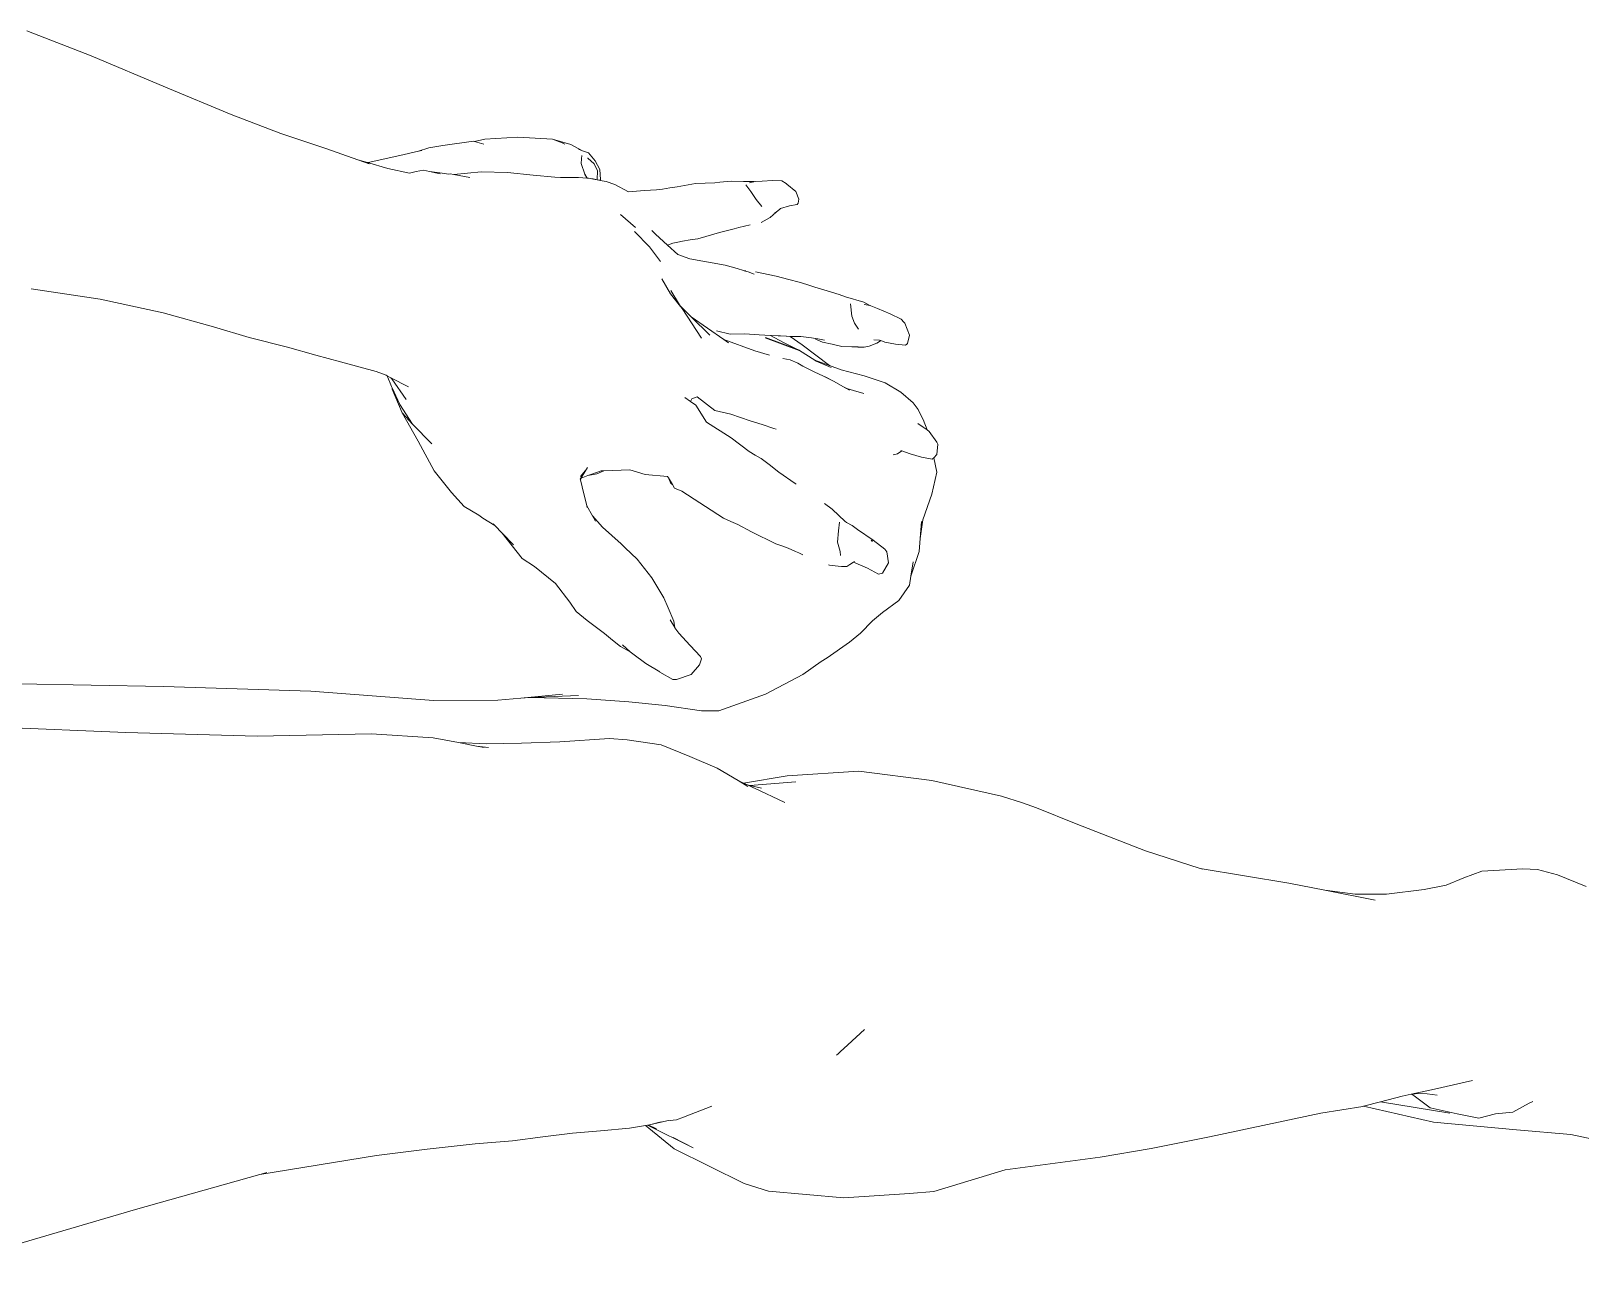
# Model space of a CAD drawing. Header units: millimetres. Extents: x 1029 to 1042.4, y 847.5 to 858.9.
# Drawn here: x 1035.1875 to 1035.4697, y 852.6681 to 852.8925 of the extents above; entities that cross this region are included whole.
import ezdxf

# ---------------------------------------------------------------- set-up
doc = ezdxf.new("R2010")
doc.units = ezdxf.units.MM
doc.layers.add('Mobiliario TöjiNN', color=7, linetype='Continuous')

msp = doc.modelspace()

# ---------------------------------------------------------------- linework, layer by layer
at = {"layer": 'Mobiliario TöjiNN', "lineweight": 15}
for p, q in [((1035.18676, 852.89246), (1035.19848, 852.88796)), ((1035.19848, 852.88796), (1035.21201, 852.8822)), ((1035.21201, 852.8822), (1035.22399, 852.87727)), ((1035.22399, 852.87727), (1035.23301, 852.8738)), ((1035.23301, 852.8738), (1035.24123, 852.87106)), ((1035.26256, 852.87162), (1035.2681, 852.87241)), ((1035.26834, 852.87234), (1035.2681, 852.87241)), ((1035.27021, 852.87272), (1035.26834, 852.87234)), ((1035.27003, 852.87186), (1035.26834, 852.87234)), ((1035.27621, 852.87312), (1035.27021, 852.87272)), ((1035.28252, 852.87277), (1035.27621, 852.87312)), ((1035.28252, 852.87277), (1035.28428, 852.87207)), ((1035.28252, 852.87277), (1035.28584, 852.87175)), ((1035.28428, 852.87207), (1035.28477, 852.87184)), ((1035.24123, 852.87106), (1035.24703, 852.869)), ((1035.25468, 852.8698), (1035.24891, 852.86852)), ((1035.25468, 852.8698), (1035.2581, 852.87054)), ((1035.26, 852.87114), (1035.2581, 852.87054)), ((1035.2581, 852.87054), (1035.25869, 852.87066)), ((1035.26256, 852.87162), (1035.26, 852.87114)), ((1035.288, 852.87064), (1035.28584, 852.87175)), ((1035.288, 852.87064), (1035.28725, 852.87091)), ((1035.2878, 852.86917), (1035.28785, 852.86976)), ((1035.28906, 852.87026), (1035.288, 852.87064)), ((1035.28896, 852.86926), (1035.2889, 852.86928)), ((1035.28896, 852.86926), (1035.2901, 852.86827)), ((1035.29029, 852.86877), (1035.28906, 852.87026)), ((1035.24705, 852.86899), (1035.24703, 852.869)), ((1035.24881, 852.86848), (1035.24705, 852.86899)), ((1035.24705, 852.86899), (1035.24911, 852.86827)), ((1035.24891, 852.86852), (1035.24881, 852.86848)), ((1035.25252, 852.8674), (1035.24881, 852.86848)), ((1035.25645, 852.86658), (1035.25252, 852.8674)), ((1035.25645, 852.86658), (1035.25766, 852.86686)), ((1035.259, 852.86707), (1035.25766, 852.86686)), ((1035.259, 852.86707), (1035.26014, 852.86683)), ((1035.26288, 852.86652), (1035.26014, 852.86683)), ((1035.26014, 852.86683), (1035.26206, 852.86643)), ((1035.26353, 852.86637), (1035.26288, 852.86652)), ((1035.26353, 852.86637), (1035.26385, 852.86642)), ((1035.26456, 852.86629), (1035.26385, 852.86642)), ((1035.26954, 852.86677), (1035.26456, 852.86629)), ((1035.26954, 852.86677), (1035.27432, 852.86667)), ((1035.27432, 852.86667), (1035.27901, 852.86617)), ((1035.28772, 852.86832), (1035.2878, 852.86917)), ((1035.28772, 852.86832), (1035.28841, 852.86637)), ((1035.2901, 852.86827), (1035.29072, 852.86695)), ((1035.29112, 852.86719), (1035.29029, 852.86877)), ((1035.29072, 852.86695), (1035.29069, 852.86537)), ((1035.29126, 852.8654), (1035.29112, 852.86719)), ((1035.26456, 852.86629), (1035.26744, 852.86577)), ((1035.27901, 852.86617), (1035.28293, 852.86583)), ((1035.28397, 852.86576), (1035.28293, 852.86583)), ((1035.28728, 852.86578), (1035.28397, 852.86576)), ((1035.28881, 852.86567), (1035.28728, 852.86578)), ((1035.2884, 852.86631), (1035.28881, 852.86567)), ((1035.28841, 852.86637), (1035.28884, 852.86567)), ((1035.28884, 852.86567), (1035.28881, 852.86567)), ((1035.2891, 852.86565), (1035.28884, 852.86567)), ((1035.2897, 852.86553), (1035.2891, 852.86565)), ((1035.28995, 852.8655), (1035.2897, 852.86553)), ((1035.29157, 852.86515), (1035.2897, 852.86553)), ((1035.29066, 852.86535), (1035.28995, 852.8655)), ((1035.29066, 852.86535), (1035.29069, 852.86537)), ((1035.29105, 852.86527), (1035.29066, 852.86535)), ((1035.29105, 852.86527), (1035.29108, 852.86536)), ((1035.2912, 852.86524), (1035.29105, 852.86527)), ((1035.29126, 852.8654), (1035.2912, 852.86524)), ((1035.29157, 852.86515), (1035.2912, 852.86524)), ((1035.29232, 852.86501), (1035.29157, 852.86515)), ((1035.29232, 852.86501), (1035.29391, 852.86451)), ((1035.29639, 852.86313), (1035.29391, 852.86451)), ((1035.30254, 852.86362), (1035.30147, 852.86354)), ((1035.30391, 852.86385), (1035.30254, 852.86362)), ((1035.30391, 852.86385), (1035.30521, 852.86406)), ((1035.30521, 852.86406), (1035.30855, 852.86468)), ((1035.31213, 852.86481), (1035.30855, 852.86468)), ((1035.31213, 852.86481), (1035.31302, 852.8649)), ((1035.31302, 852.8649), (1035.31507, 852.86509)), ((1035.31507, 852.86509), (1035.31731, 852.86504)), ((1035.31794, 852.86503), (1035.31731, 852.86504)), ((1035.31869, 852.86321), (1035.31778, 852.86442)), ((1035.31819, 852.86501), (1035.31794, 852.86503)), ((1035.31819, 852.86501), (1035.31926, 852.86504)), ((1035.31854, 852.86483), (1035.31841, 852.8648)), ((1035.31854, 852.86483), (1035.31957, 852.86506)), ((1035.3207, 852.8651), (1035.31957, 852.86506)), ((1035.3207, 852.8651), (1035.32262, 852.86522)), ((1035.3243, 852.86515), (1035.32262, 852.86522)), ((1035.3243, 852.86515), (1035.32507, 852.86468)), ((1035.32507, 852.86468), (1035.32524, 852.86457)), ((1035.32524, 852.86457), (1035.32688, 852.86324)), ((1035.29926, 852.86342), (1035.29639, 852.86313)), ((1035.29926, 852.86342), (1035.30147, 852.86354)), ((1035.31869, 852.86321), (1035.31966, 852.86176)), ((1035.31966, 852.86176), (1035.32066, 852.86047)), ((1035.32711, 852.86086), (1035.32572, 852.86059)), ((1035.32688, 852.86324), (1035.32743, 852.86181)), ((1035.32731, 852.86106), (1035.32711, 852.86086)), ((1035.32731, 852.86106), (1035.32743, 852.86181)), ((1035.29764, 852.85665), (1035.2949, 852.85902)), ((1035.32218, 852.8585), (1035.32055, 852.85759)), ((1035.32325, 852.85947), (1035.32218, 852.8585)), ((1035.32325, 852.85947), (1035.32295, 852.85926)), ((1035.32395, 852.85997), (1035.32325, 852.85947)), ((1035.32407, 852.86012), (1035.32395, 852.85997)), ((1035.32407, 852.86012), (1035.32572, 852.86059)), ((1035.30017, 852.85311), (1035.29746, 852.85595)), ((1035.3013, 852.85542), (1035.3006, 852.85608)), ((1035.3013, 852.85542), (1035.30201, 852.85475)), ((1035.30899, 852.85461), (1035.31296, 852.85571)), ((1035.31296, 852.85571), (1035.31561, 852.85639)), ((1035.31561, 852.85639), (1035.3165, 852.85662)), ((1035.3165, 852.85662), (1035.31853, 852.85711)), ((1035.30017, 852.85311), (1035.30219, 852.85046)), ((1035.30201, 852.85475), (1035.30346, 852.85343)), ((1035.30346, 852.85343), (1035.30447, 852.85381)), ((1035.30346, 852.85343), (1035.30533, 852.85172)), ((1035.30447, 852.85381), (1035.30534, 852.85398)), ((1035.30534, 852.85398), (1035.30623, 852.85415)), ((1035.30623, 852.85415), (1035.30761, 852.85439)), ((1035.30761, 852.85439), (1035.30899, 852.85461)), ((1035.30533, 852.85172), (1035.30754, 852.85094)), ((1035.30754, 852.85094), (1035.31397, 852.84981)), ((1035.31397, 852.84981), (1035.31619, 852.84915)), ((1035.30242, 852.84732), (1035.30402, 852.84456)), ((1035.31619, 852.84915), (1035.31732, 852.8488)), ((1035.31773, 852.84876), (1035.31732, 852.8488)), ((1035.31732, 852.8488), (1035.31744, 852.84876)), ((1035.31744, 852.84876), (1035.31817, 852.84856)), ((1035.31817, 852.84856), (1035.31925, 852.84816)), ((1035.32329, 852.84778), (1035.31954, 852.84856)), ((1035.32329, 852.84778), (1035.32559, 852.8472)), ((1035.32745, 852.84671), (1035.32559, 852.8472)), ((1035.32889, 852.84626), (1035.32745, 852.84671)), ((1035.18751, 852.84546), (1035.20009, 852.84357)), ((1035.30402, 852.84456), (1035.30558, 852.84254)), ((1035.3041, 852.84518), (1035.30567, 852.84254)), ((1035.32889, 852.84626), (1035.33035, 852.8458)), ((1035.33254, 852.84512), (1035.33035, 852.8458)), ((1035.33474, 852.84444), (1035.33254, 852.84512)), ((1035.33474, 852.84444), (1035.33591, 852.84404)), ((1035.33591, 852.84404), (1035.33926, 852.84305)), ((1035.20009, 852.84357), (1035.2116, 852.8411)), ((1035.2116, 852.8411), (1035.22077, 852.83854)), ((1035.30567, 852.84254), (1035.30486, 852.84373)), ((1035.30558, 852.84254), (1035.30612, 852.84186)), ((1035.30582, 852.84231), (1035.30558, 852.84254)), ((1035.30582, 852.84231), (1035.30567, 852.84254)), ((1035.30781, 852.84036), (1035.30582, 852.84231)), ((1035.30968, 852.8365), (1035.30612, 852.84186)), ((1035.33681, 852.84272), (1035.33705, 852.8405)), ((1035.33926, 852.84305), (1035.34036, 852.84244)), ((1035.33934, 852.84261), (1035.3404, 852.84241)), ((1035.3404, 852.84241), (1035.34036, 852.84244)), ((1035.3404, 852.84241), (1035.34052, 852.84239)), ((1035.34177, 852.84188), (1035.34052, 852.84239)), ((1035.34177, 852.84188), (1035.34404, 852.84091)), ((1035.22077, 852.83854), (1035.22724, 852.83659)), ((1035.31372, 852.83626), (1035.30781, 852.84036)), ((1035.31119, 852.83703), (1035.30781, 852.84036)), ((1035.33705, 852.8405), (1035.33757, 852.83922)), ((1035.33829, 852.8381), (1035.33757, 852.83922)), ((1035.34607, 852.83992), (1035.34404, 852.84091)), ((1035.34607, 852.83992), (1035.34656, 852.83941)), ((1035.34656, 852.83941), (1035.34671, 852.8392)), ((1035.34671, 852.8392), (1035.34758, 852.83702)), ((1035.22724, 852.83659), (1035.23423, 852.83486)), ((1035.31242, 852.83779), (1035.31487, 852.83721)), ((1035.31939, 852.83419), (1035.31372, 852.83626)), ((1035.31459, 852.83565), (1035.31372, 852.83626)), ((1035.31751, 852.83727), (1035.31487, 852.83721)), ((1035.32016, 852.83708), (1035.31751, 852.83727)), ((1035.32016, 852.83708), (1035.32226, 852.83699)), ((1035.32226, 852.83699), (1035.32462, 852.83569)), ((1035.32226, 852.83699), (1035.32245, 852.83698)), ((1035.32362, 852.83693), (1035.32245, 852.83698)), ((1035.32409, 852.8369), (1035.32362, 852.83693)), ((1035.3251, 852.83685), (1035.32409, 852.8369)), ((1035.32513, 852.83687), (1035.32409, 852.8369)), ((1035.32753, 852.83426), (1035.32462, 852.83569)), ((1035.3251, 852.83685), (1035.32775, 852.83676)), ((1035.32581, 852.8368), (1035.3251, 852.83685)), ((1035.32583, 852.8368), (1035.32581, 852.8368)), ((1035.32799, 852.83526), (1035.32583, 852.8368)), ((1035.32775, 852.83676), (1035.32583, 852.8368)), ((1035.32775, 852.83676), (1035.32974, 852.83655)), ((1035.33084, 852.83638), (1035.32974, 852.83655)), ((1035.33046, 852.83627), (1035.33175, 852.83577)), ((1035.33084, 852.83638), (1035.33211, 852.83611)), ((1035.33175, 852.83577), (1035.3335, 852.83537)), ((1035.33525, 852.83498), (1035.3335, 852.83537)), ((1035.34024, 852.83502), (1035.3416, 852.83557)), ((1035.34211, 852.83613), (1035.34106, 852.83615)), ((1035.3416, 852.83557), (1035.34227, 852.836)), ((1035.34211, 852.83613), (1035.34232, 852.83605)), ((1035.34232, 852.83605), (1035.34227, 852.836)), ((1035.34232, 852.83605), (1035.34306, 852.83574)), ((1035.34505, 852.83539), (1035.34306, 852.83574)), ((1035.34687, 852.83518), (1035.34505, 852.83539)), ((1035.34709, 852.83537), (1035.34687, 852.83518)), ((1035.34709, 852.83537), (1035.34723, 852.8355)), ((1035.34758, 852.83702), (1035.34723, 852.8355)), ((1035.23423, 852.83486), (1035.23938, 852.83341)), ((1035.23938, 852.83341), (1035.24389, 852.83217)), ((1035.31939, 852.83419), (1035.32207, 852.8334)), ((1035.32447, 852.83278), (1035.32584, 852.83255)), ((1035.32584, 852.83255), (1035.3272, 852.83195)), ((1035.32753, 852.83426), (1035.33035, 852.83246)), ((1035.32799, 852.83526), (1035.33299, 852.83151)), ((1035.33708, 852.8349), (1035.33525, 852.83498)), ((1035.33816, 852.83488), (1035.33525, 852.83498)), ((1035.33708, 852.8349), (1035.33816, 852.83488)), ((1035.33816, 852.83488), (1035.33823, 852.83487)), ((1035.33929, 852.83484), (1035.33823, 852.83487)), ((1035.33929, 852.83484), (1035.34024, 852.83502)), ((1035.25039, 852.83038), (1035.24389, 852.83217)), ((1035.25039, 852.83038), (1035.25219, 852.82972)), ((1035.25241, 852.82961), (1035.25219, 852.82972)), ((1035.3272, 852.83195), (1035.32816, 852.83135)), ((1035.32816, 852.83135), (1035.33023, 852.83037)), ((1035.33023, 852.83037), (1035.33192, 852.82954)), ((1035.33035, 852.83246), (1035.33059, 852.8323)), ((1035.33299, 852.83151), (1035.33035, 852.83246)), ((1035.33329, 852.83114), (1035.33059, 852.8323)), ((1035.33514, 852.83073), (1035.33299, 852.83151)), ((1035.33514, 852.83073), (1035.33929, 852.82963)), ((1035.25241, 852.82961), (1035.25316, 852.82765)), ((1035.25308, 852.82927), (1035.25241, 852.82961)), ((1035.25323, 852.8291), (1035.25308, 852.82927)), ((1035.2563, 852.82764), (1035.25308, 852.82927)), ((1035.25328, 852.82741), (1035.25316, 852.82765)), ((1035.25323, 852.8291), (1035.25583, 852.82531)), ((1035.25333, 852.82716), (1035.25328, 852.82741)), ((1035.25473, 852.82437), (1035.25328, 852.82741)), ((1035.2551, 852.82289), (1035.25333, 852.82716)), ((1035.25473, 852.82437), (1035.25333, 852.82716)), ((1035.33192, 852.82954), (1035.33222, 852.82943)), ((1035.33192, 852.82954), (1035.33385, 852.82859)), ((1035.33385, 852.82859), (1035.33222, 852.82943)), ((1035.33385, 852.82859), (1035.33545, 852.82769)), ((1035.33617, 852.82734), (1035.33545, 852.82769)), ((1035.33545, 852.82769), (1035.33664, 852.82702)), ((1035.33617, 852.82734), (1035.33734, 852.82694)), ((1035.33924, 852.82638), (1035.33734, 852.82694)), ((1035.34315, 852.82835), (1035.33929, 852.82963)), ((1035.34315, 852.82835), (1035.34597, 852.82666)), ((1035.25701, 852.82084), (1035.25473, 852.82437)), ((1035.30661, 852.82564), (1035.30768, 852.82493)), ((1035.30793, 852.82543), (1035.30768, 852.82493)), ((1035.30768, 852.82493), (1035.30866, 852.82427)), ((1035.30889, 852.8258), (1035.30793, 852.82543)), ((1035.30866, 852.82427), (1035.31061, 852.82115)), ((1035.30889, 852.8258), (1035.3121, 852.82332)), ((1035.34597, 852.82666), (1035.34823, 852.8247)), ((1035.34823, 852.8247), (1035.34913, 852.82346)), ((1035.2551, 852.82289), (1035.25701, 852.82084)), ((1035.25806, 852.81774), (1035.2551, 852.82289)), ((1035.3121, 852.82332), (1035.31499, 852.82262)), ((1035.31499, 852.82262), (1035.31857, 852.8214)), ((1035.31857, 852.8214), (1035.32073, 852.82072)), ((1035.34913, 852.82346), (1035.34941, 852.82295)), ((1035.35005, 852.82165), (1035.34941, 852.82295)), ((1035.35078, 852.81976), (1035.35005, 852.82165)), ((1035.26051, 852.81721), (1035.25701, 852.82084)), ((1035.31509, 852.81833), (1035.31061, 852.82115)), ((1035.32073, 852.82072), (1035.32287, 852.82003)), ((1035.32287, 852.82003), (1035.32329, 852.81991)), ((1035.35008, 852.82028), (1035.34909, 852.82096)), ((1035.35008, 852.82028), (1035.35078, 852.81976)), ((1035.35078, 852.81976), (1035.35117, 852.81948)), ((1035.35253, 852.8175), (1035.35117, 852.81948)), ((1035.26098, 852.81233), (1035.25806, 852.81774)), ((1035.31835, 852.81581), (1035.31509, 852.81833)), ((1035.31835, 852.81581), (1035.31944, 852.81518)), ((1035.34618, 852.81594), (1035.34536, 852.81538)), ((1035.34618, 852.81594), (1035.34602, 852.81599)), ((1035.34769, 852.81542), (1035.34618, 852.81594)), ((1035.35272, 852.81714), (1035.35253, 852.8175)), ((1035.35272, 852.81714), (1035.35253, 852.81531)), ((1035.2879, 852.81131), (1035.28892, 852.81289)), ((1035.31944, 852.81518), (1035.32053, 852.81455)), ((1035.32053, 852.81455), (1035.32125, 852.814)), ((1035.32198, 852.81346), (1035.32125, 852.814)), ((1035.32377, 852.81206), (1035.32198, 852.81346)), ((1035.34536, 852.81538), (1035.34462, 852.81524)), ((1035.34769, 852.81542), (1035.34976, 852.81482)), ((1035.35173, 852.81442), (1035.34976, 852.81482)), ((1035.35198, 852.8147), (1035.35173, 852.81442)), ((1035.35253, 852.81531), (1035.35198, 852.8147)), ((1035.35253, 852.81209), (1035.35198, 852.8147)), ((1035.26098, 852.81233), (1035.26409, 852.80838)), ((1035.28758, 852.8108), (1035.2879, 852.81131)), ((1035.28761, 852.81068), (1035.28758, 852.8108)), ((1035.28761, 852.81068), (1035.28775, 852.81098)), ((1035.28793, 852.80941), (1035.28761, 852.81068)), ((1035.28845, 852.81231), (1035.28762, 852.81127)), ((1035.28775, 852.81098), (1035.28895, 852.81144)), ((1035.28775, 852.81098), (1035.2879, 852.81131)), ((1035.29061, 852.81177), (1035.28895, 852.81144)), ((1035.28895, 852.81144), (1035.28935, 852.8116)), ((1035.28935, 852.8116), (1035.29139, 852.81228)), ((1035.29061, 852.81177), (1035.29186, 852.8123)), ((1035.29186, 852.8123), (1035.29139, 852.81228)), ((1035.29662, 852.81246), (1035.29186, 852.8123)), ((1035.29662, 852.81246), (1035.29942, 852.81164)), ((1035.29942, 852.81164), (1035.3035, 852.8113)), ((1035.30368, 852.811), (1035.3035, 852.8113)), ((1035.30411, 852.81001), (1035.30368, 852.811)), ((1035.30437, 852.80983), (1035.30368, 852.811)), ((1035.30437, 852.80983), (1035.30411, 852.81001)), ((1035.32672, 852.81002), (1035.32377, 852.81206)), ((1035.32693, 852.80987), (1035.32672, 852.81002)), ((1035.35253, 852.81209), (1035.35166, 852.80807)), ((1035.26645, 852.80579), (1035.26409, 852.80838)), ((1035.28879, 852.80593), (1035.28793, 852.80941)), ((1035.30478, 852.80915), (1035.30437, 852.80983)), ((1035.30478, 852.80915), (1035.30609, 852.80863)), ((1035.3137, 852.80367), (1035.30609, 852.80863)), ((1035.35003, 852.80337), (1035.35166, 852.80807)), ((1035.26908, 852.80423), (1035.26645, 852.80579)), ((1035.28886, 852.80565), (1035.28879, 852.80593)), ((1035.28879, 852.80593), (1035.28979, 852.80413)), ((1035.33351, 852.80532), (1035.33209, 852.80638)), ((1035.33588, 852.8031), (1035.33351, 852.80532)), ((1035.26981, 852.8037), (1035.26908, 852.80423)), ((1035.27199, 852.80237), (1035.26981, 852.8037)), ((1035.27199, 852.80237), (1035.2717, 852.80267)), ((1035.27337, 852.80093), (1035.27199, 852.80237)), ((1035.28979, 852.80413), (1035.29035, 852.80312)), ((1035.28979, 852.80413), (1035.29164, 852.80202)), ((1035.29164, 852.80202), (1035.29501, 852.79899)), ((1035.31499, 852.80307), (1035.3137, 852.80367)), ((1035.31629, 852.80251), (1035.31499, 852.80307)), ((1035.31629, 852.80251), (1035.31877, 852.80119)), ((1035.33463, 852.80136), (1035.3348, 852.80297)), ((1035.33605, 852.80297), (1035.33588, 852.8031)), ((1035.33605, 852.80297), (1035.33612, 852.80291)), ((1035.33612, 852.80291), (1035.33715, 852.80232)), ((1035.33715, 852.80232), (1035.33811, 852.80161)), ((1035.33811, 852.80161), (1035.34095, 852.79968)), ((1035.34951, 852.79999), (1035.35003, 852.80337)), ((1035.34951, 852.79999), (1035.34978, 852.80309)), ((1035.277, 852.7963), (1035.27337, 852.80093)), ((1035.27541, 852.7988), (1035.27337, 852.80093)), ((1035.29501, 852.79899), (1035.29574, 852.79829)), ((1035.31877, 852.80119), (1035.32319, 852.79899)), ((1035.32432, 852.79861), (1035.32319, 852.79899)), ((1035.33463, 852.80136), (1035.33444, 852.79928)), ((1035.33444, 852.79928), (1035.33492, 852.79758)), ((1035.34095, 852.79968), (1035.34307, 852.79804)), ((1035.34931, 852.79758), (1035.34951, 852.79999)), ((1035.277, 852.7963), (1035.27925, 852.7949)), ((1035.29574, 852.79829), (1035.29795, 852.7962)), ((1035.30063, 852.79279), (1035.29795, 852.7962)), ((1035.32432, 852.79861), (1035.32546, 852.79823)), ((1035.32546, 852.79823), (1035.32679, 852.79763)), ((1035.32738, 852.79736), (1035.32679, 852.79763)), ((1035.32812, 852.79702), (1035.32738, 852.79736)), ((1035.33492, 852.79758), (1035.33502, 852.79685)), ((1035.34347, 852.79756), (1035.34307, 852.79804)), ((1035.34347, 852.79756), (1035.34377, 852.79554)), ((1035.34783, 852.79312), (1035.34931, 852.79758)), ((1035.27925, 852.7949), (1035.28305, 852.79175)), ((1035.33301, 852.7951), (1035.33281, 852.79515)), ((1035.33301, 852.7951), (1035.33456, 852.79493)), ((1035.33519, 852.79487), (1035.33456, 852.79493)), ((1035.33613, 852.79488), (1035.33519, 852.79487)), ((1035.33672, 852.79521), (1035.33613, 852.79488)), ((1035.33737, 852.79565), (1035.33672, 852.79521)), ((1035.33732, 852.79567), (1035.33737, 852.79565)), ((1035.33735, 852.79568), (1035.33756, 852.79581)), ((1035.33737, 852.79565), (1035.33993, 852.79454)), ((1035.34195, 852.79347), (1035.33993, 852.79454)), ((1035.34268, 852.79364), (1035.34195, 852.79347)), ((1035.34377, 852.79554), (1035.34268, 852.79364)), ((1035.34755, 852.79147), (1035.34783, 852.79312)), ((1035.34783, 852.79312), (1035.34826, 852.79572)), ((1035.28305, 852.79175), (1035.28567, 852.78838)), ((1035.30063, 852.79279), (1035.30279, 852.78918)), ((1035.34755, 852.79147), (1035.3456, 852.78868)), ((1035.28567, 852.78838), (1035.28683, 852.78665)), ((1035.30279, 852.78918), (1035.30361, 852.78731)), ((1035.34268, 852.7865), (1035.3456, 852.78868)), ((1035.28882, 852.78502), (1035.28683, 852.78665)), ((1035.292, 852.78267), (1035.28882, 852.78502)), ((1035.30361, 852.78731), (1035.30463, 852.78494)), ((1035.30398, 852.78518), (1035.30479, 852.78375)), ((1035.30482, 852.7837), (1035.30463, 852.78494)), ((1035.33862, 852.78273), (1035.34083, 852.78495)), ((1035.34268, 852.7865), (1035.34083, 852.78495)), ((1035.29348, 852.78143), (1035.292, 852.78267)), ((1035.30482, 852.7837), (1035.30479, 852.78375)), ((1035.30482, 852.7837), (1035.30557, 852.7827)), ((1035.30557, 852.7827), (1035.30763, 852.7805)), ((1035.33661, 852.78106), (1035.33862, 852.78273)), ((1035.29348, 852.78143), (1035.29494, 852.78032)), ((1035.29494, 852.78032), (1035.29668, 852.77933)), ((1035.29526, 852.78058), (1035.29668, 852.77933)), ((1035.29668, 852.77933), (1035.29714, 852.77893)), ((1035.29714, 852.77893), (1035.29953, 852.77721)), ((1035.30763, 852.7805), (1035.30951, 852.77849)), ((1035.33661, 852.78106), (1035.33255, 852.77824)), ((1035.29953, 852.77721), (1035.30208, 852.77565)), ((1035.3093, 852.77695), (1035.30777, 852.7752)), ((1035.3093, 852.77695), (1035.30965, 852.77803)), ((1035.30951, 852.77849), (1035.30965, 852.77803)), ((1035.32814, 852.7752), (1035.33147, 852.77758)), ((1035.33147, 852.77758), (1035.33255, 852.77824)), ((1035.18527, 852.77346), (1035.21164, 852.77299)), ((1035.30442, 852.77425), (1035.3021, 852.77563)), ((1035.30442, 852.77425), (1035.30512, 852.77429)), ((1035.30777, 852.7752), (1035.30512, 852.77429)), ((1035.32814, 852.7752), (1035.32134, 852.77158)), ((1035.23849, 852.77213), (1035.21164, 852.77299)), ((1035.23849, 852.77213), (1035.26081, 852.77044)), ((1035.26081, 852.77044), (1035.27257, 852.77049)), ((1035.27678, 852.7709), (1035.27257, 852.77049)), ((1035.28434, 852.77162), (1035.27678, 852.7709)), ((1035.27839, 852.77097), (1035.27678, 852.7709)), ((1035.28725, 852.77139), (1035.27839, 852.77097)), ((1035.27839, 852.77097), (1035.2888, 852.77073)), ((1035.2888, 852.77073), (1035.29645, 852.7702)), ((1035.32134, 852.77158), (1035.31281, 852.76856)), ((1035.30307, 852.76954), (1035.29645, 852.7702)), ((1035.30965, 852.76857), (1035.30307, 852.76954)), ((1035.30965, 852.76857), (1035.31281, 852.76856)), ((1035.20476, 852.76461), (1035.17342, 852.76596)), ((1035.20476, 852.76461), (1035.22873, 852.76396)), ((1035.24952, 852.76438), (1035.22873, 852.76396)), ((1035.2608, 852.76365), (1035.24952, 852.76438)), ((1035.26539, 852.76277), (1035.2608, 852.76365)), ((1035.27042, 852.76258), (1035.26539, 852.76277)), ((1035.26867, 852.76214), (1035.26539, 852.76277)), ((1035.26867, 852.76214), (1035.27086, 852.76186)), ((1035.2701, 852.76186), (1035.26867, 852.76214)), ((1035.27687, 852.76267), (1035.27042, 852.76258)), ((1035.27687, 852.76267), (1035.28388, 852.76293)), ((1035.28388, 852.76293), (1035.2929, 852.76352)), ((1035.29615, 852.76331), (1035.2929, 852.76352)), ((1035.29615, 852.76331), (1035.30235, 852.7624)), ((1035.30757, 852.76025), (1035.30235, 852.7624)), ((1035.31253, 852.75812), (1035.30757, 852.76025)), ((1035.31635, 852.75585), (1035.31253, 852.75812)), ((1035.32531, 852.75674), (1035.31732, 852.7554)), ((1035.32531, 852.75674), (1035.33835, 852.75755)), ((1035.33835, 852.75755), (1035.35163, 852.75589)), ((1035.31809, 852.75481), (1035.31635, 852.75585)), ((1035.31732, 852.7554), (1035.31635, 852.75585)), ((1035.31804, 852.75506), (1035.31732, 852.7554)), ((1035.31849, 852.75495), (1035.31804, 852.75506)), ((1035.31917, 852.75452), (1035.31804, 852.75506)), ((1035.32686, 852.75563), (1035.31849, 852.75495)), ((1035.32059, 852.75445), (1035.31849, 852.75495)), ((1035.31917, 852.75452), (1035.31919, 852.75452)), ((1035.31919, 852.75452), (1035.32484, 852.75185)), ((1035.36432, 852.75302), (1035.35163, 852.75589)), ((1035.36432, 852.75302), (1035.36817, 852.7518)), ((1035.36817, 852.7518), (1035.37073, 852.75088)), ((1035.37073, 852.75088), (1035.37795, 852.74795)), ((1035.39055, 852.74304), (1035.37795, 852.74795)), ((1035.39055, 852.74304), (1035.40054, 852.73985)), ((1035.4167, 852.73719), (1035.40054, 852.73985)), ((1035.40054, 852.73985), (1035.40099, 852.73971)), ((1035.45183, 852.73938), (1035.45932, 852.73977)), ((1035.46199, 852.73966), (1035.45932, 852.73977)), ((1035.46565, 852.7387), (1035.46199, 852.73966)), ((1035.42325, 852.73588), (1035.4167, 852.73719)), ((1035.44135, 852.73599), (1035.44537, 852.73683)), ((1035.44855, 852.73812), (1035.44537, 852.73683)), ((1035.45183, 852.73938), (1035.44855, 852.73812)), ((1035.46565, 852.7387), (1035.47084, 852.73653)), ((1035.42876, 852.73514), (1035.42325, 852.73588)), ((1035.43243, 852.73406), (1035.42325, 852.73588)), ((1035.4345, 852.73514), (1035.42876, 852.73514)), ((1035.44135, 852.73599), (1035.4345, 852.73514)), ((1035.33937, 852.71049), (1035.33634, 852.7077)), ((1035.33457, 852.70608), (1035.3343, 852.70583)), ((1035.33493, 852.70642), (1035.33457, 852.70608)), ((1035.33493, 852.70642), (1035.33634, 852.7077)), ((1035.44323, 852.69961), (1035.45013, 852.70118)), ((1035.4303, 852.69651), (1035.43342, 852.69732)), ((1035.43342, 852.69732), (1035.43733, 852.69834)), ((1035.44601, 852.69524), (1035.43342, 852.69732)), ((1035.43733, 852.69834), (1035.43896, 852.6987)), ((1035.43896, 852.6987), (1035.44323, 852.69961)), ((1035.43896, 852.6987), (1035.43912, 852.69871)), ((1035.43912, 852.69871), (1035.441, 852.69887)), ((1035.43912, 852.69871), (1035.43975, 852.69825)), ((1035.44243, 852.69623), (1035.43975, 852.69825)), ((1035.441, 852.69887), (1035.44374, 852.69853)), ((1035.45749, 852.69542), (1035.46046, 852.69709)), ((1035.46046, 852.69709), (1035.46114, 852.69736)), ((1035.3064, 852.69452), (1035.30512, 852.69401)), ((1035.31156, 852.69651), (1035.3064, 852.69452)), ((1035.40222, 852.69094), (1035.42252, 852.69526)), ((1035.42252, 852.69526), (1035.43019, 852.69648)), ((1035.43019, 852.69648), (1035.4303, 852.69651)), ((1035.4303, 852.69651), (1035.44308, 852.69363)), ((1035.44243, 852.69623), (1035.44735, 852.69511)), ((1035.44735, 852.69511), (1035.4513, 852.69436)), ((1035.4513, 852.69436), (1035.45434, 852.69512)), ((1035.45434, 852.69512), (1035.45749, 852.69542)), ((1035.28614, 852.69159), (1035.28079, 852.69092)), ((1035.29127, 852.69205), (1035.28614, 852.69159)), ((1035.29658, 852.69252), (1035.29127, 852.69205)), ((1035.29945, 852.69298), (1035.29658, 852.69252)), ((1035.29983, 852.69304), (1035.29945, 852.69298)), ((1035.29945, 852.69298), (1035.30008, 852.6925)), ((1035.30003, 852.69307), (1035.29983, 852.69304)), ((1035.29983, 852.69304), (1035.30814, 852.68891)), ((1035.30006, 852.69308), (1035.30003, 852.69307)), ((1035.30018, 852.6931), (1035.30006, 852.69308)), ((1035.30147, 852.69239), (1035.30006, 852.69308)), ((1035.30008, 852.6925), (1035.30468, 852.68873)), ((1035.30018, 852.6931), (1035.30338, 852.69385)), ((1035.30234, 852.69368), (1035.30018, 852.6931)), ((1035.30338, 852.69385), (1035.30512, 852.69401)), ((1035.30338, 852.69385), (1035.30358, 852.6939)), ((1035.44308, 852.69363), (1035.4582, 852.69224)), ((1035.46808, 852.69137), (1035.4582, 852.69224)), ((1035.25971, 852.68871), (1035.25043, 852.68753)), ((1035.26841, 852.68968), (1035.25971, 852.68871)), ((1035.27523, 852.69019), (1035.26841, 852.68968)), ((1035.28079, 852.69092), (1035.27523, 852.69019)), ((1035.30814, 852.68891), (1035.30453, 852.69081)), ((1035.30468, 852.68873), (1035.31742, 852.68241)), ((1035.3823, 852.68725), (1035.39162, 852.68882)), ((1035.39162, 852.68882), (1035.40222, 852.69094)), ((1035.47822, 852.68917), (1035.46808, 852.69137)), ((1035.25043, 852.68753), (1035.22917, 852.6841)), ((1035.36499, 852.68493), (1035.3823, 852.68725)), ((1035.20656, 852.67769), (1035.22917, 852.6841)), ((1035.22917, 852.6841), (1035.23045, 852.68446)), ((1035.35203, 852.68098), (1035.36499, 852.68493)), ((1035.31742, 852.68241), (1035.32186, 852.68104)), ((1035.32186, 852.68104), (1035.33563, 852.67982)), ((1035.33563, 852.67982), (1035.34755, 852.68059)), ((1035.34755, 852.68059), (1035.35203, 852.68098)), ((1035.17386, 852.66812), (1035.20656, 852.67769))]:
    msp.add_line(p, q, dxfattribs=at)
at = {"layer": 'Mobiliario TöjiNN'}
for p, q in [((1035.32753, 852.83426), (1035.32136, 852.83654)), ((1035.34084, 852.79941), (1035.34057, 852.79963))]:
    msp.add_line(p, q, dxfattribs=at)

doc.saveas('drawing.dxf')
